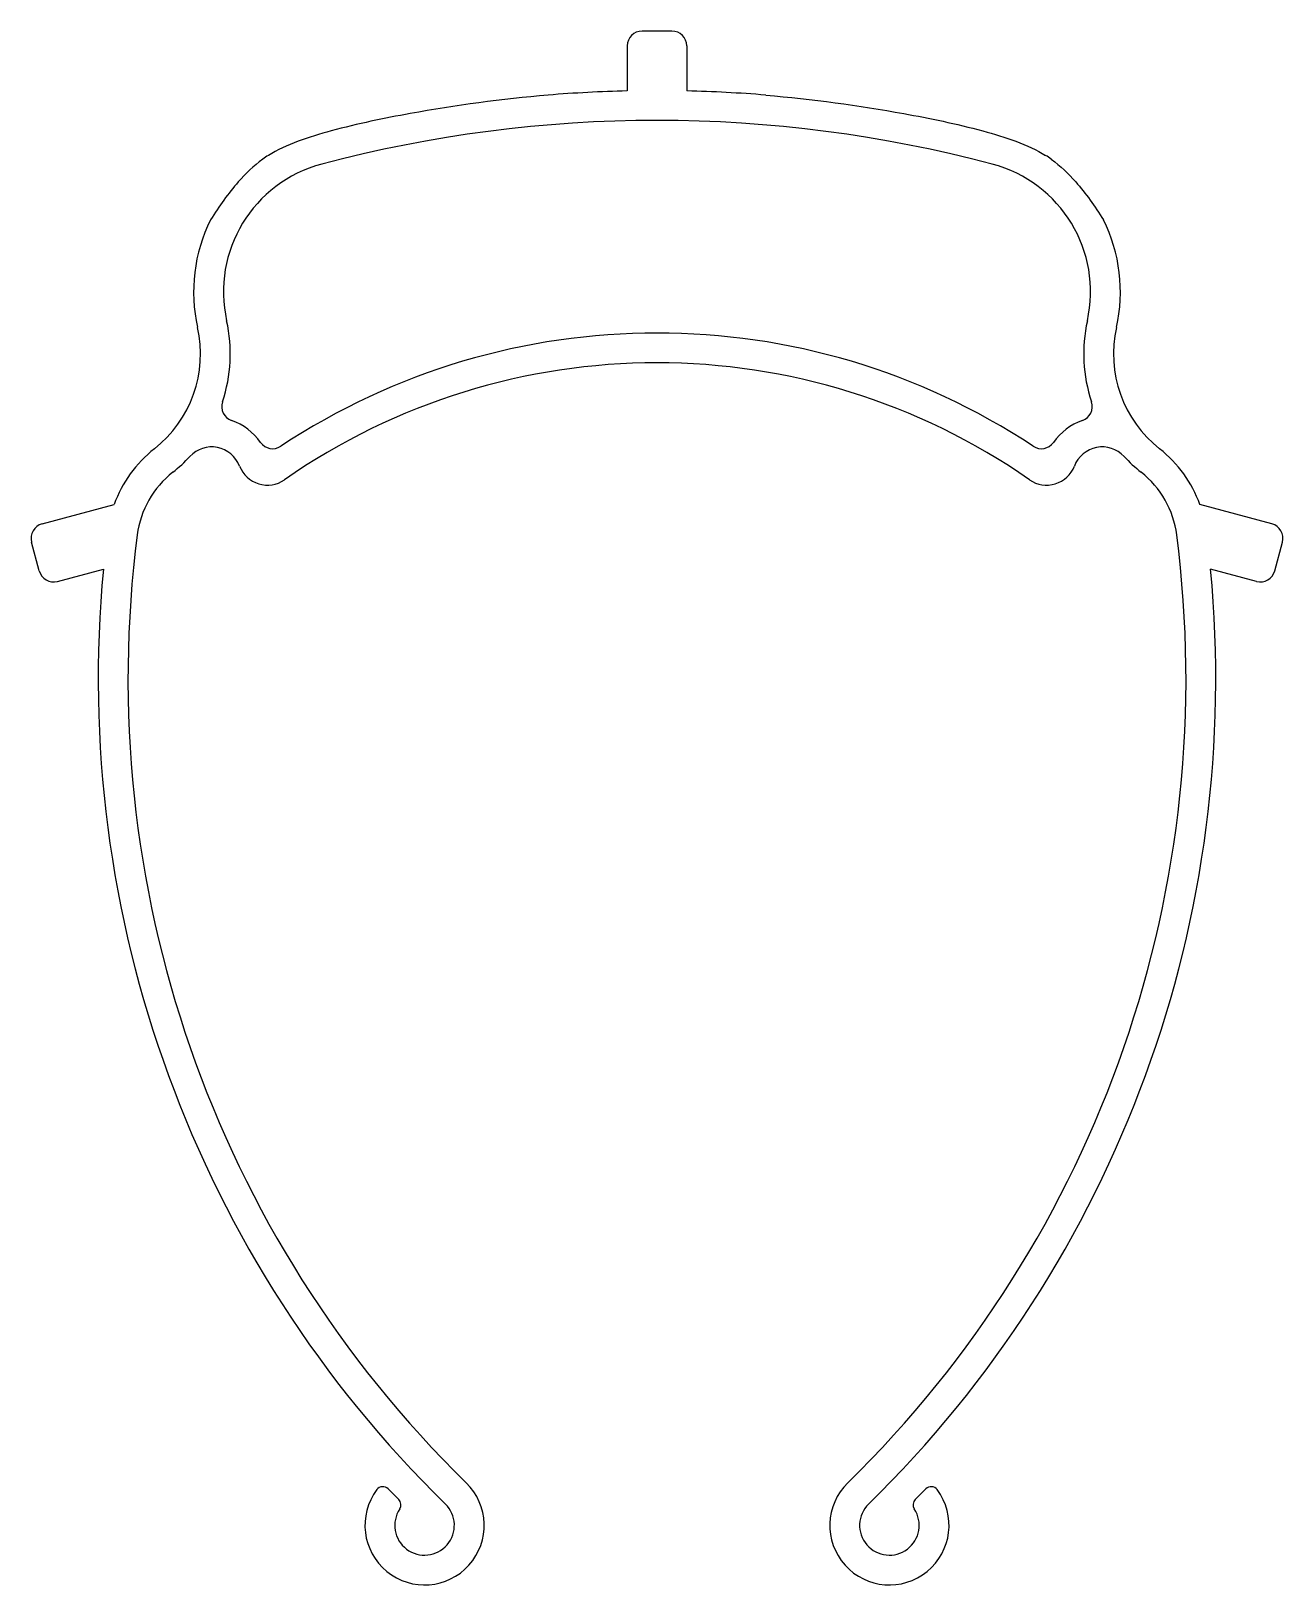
# Model space of a CAD drawing. Header units: inches. Extents: x 0.26 to 6.88, y 0.37 to 8.58.
import ezdxf

# ---------------------------------------------------------------- set-up
doc = ezdxf.new("R2010")
doc.units = ezdxf.units.IN
doc.header["$MEASUREMENT"] = 0

msp = doc.modelspace()

# ---------------------------------------------------------------- linework, layer by layer
at = {"color": 7, "linetype": 'Continuous', "lineweight": 25}
for p, q in [((3.6508, 8.5788), (3.4933, 8.5788)), ((3.4145, 8.5), (3.4145, 8.2621)), ((3.7295, 8.5), (3.7295, 8.2621)), ((0.323, 5.9739), (0.7033, 6.0758)), ((6.821, 5.9739), (6.4407, 6.0758)), ((0.3081, 5.7253), (0.2674, 5.8775)), ((6.8359, 5.7253), (6.8767, 5.8775)), ((0.4046, 5.6697), (0.6469, 5.7346)), ((6.7395, 5.6697), (6.4972, 5.7346)), ((2.2075, 0.8165), (2.151, 0.873)), ((4.9366, 0.8165), (4.9931, 0.873))]:
    msp.add_line(p, q, dxfattribs=at)
for centre, radius, start, end in [((3.4933, 8.5), 0.0787, 90, 180), ((3.6508, 8.5), 0.0787, 360, 90), ((3.572, 1.1946), 7.0692, 91.27648, 94.66079), ((3.572, 1.1946), 7.0692, 85.33921, 88.72352), ((3.572, 1.1946), 6.9117, 75.14784, 104.85216), ((1.9794, 7.2004), 0.8559, 122.58849, 124.98063), ((5.1647, 7.2004), 0.8559, 55.01937, 57.4115), ((1.9794, 7.2004), 0.6984, 104.85216, 192.65971), ((5.1647, 7.2004), 0.6984, 347.34029, 75.14784), ((1.9794, 7.2004), 0.8559, 153.62532, 192.65971), ((5.1647, 7.2004), 0.8559, 347.34029, 26.37468), ((0.5208, 6.8727), 0.6391, 308.20645, 12.65971), ((0.5208, 6.8727), 0.7966, 341.45027, 12.65971), ((3.572, 3.3829), 3.5998, 56.48969, 123.51031), ((6.6233, 6.8727), 0.7966, 167.34029, 198.54973), ((6.6233, 6.8727), 0.6391, 167.34029, 231.79355), ((3.572, 3.3829), 3.4423, 55.12017, 124.87983), ((1.3506, 6.5943), 0.0787, 161.45027, 250.53973), ((5.7934, 6.5943), 0.0787, 289.46027, 18.54973), ((1.2194, 6.2231), 0.315, 35.19804, 70.53973), ((5.9246, 6.2231), 0.315, 109.46027, 144.80196), ((1.3245, 5.8516), 0.6604, 128.20645, 160.15436), ((0.5208, 6.8727), 0.7966, 308.20645, 317.08193), ((1.2194, 6.2231), 0.1575, 21.00973, 137.08193), ((1.5412, 6.45), 0.0787, 215.19804, 303.51031), ((5.6029, 6.45), 0.0787, 236.48969, 324.80196), ((5.9246, 6.2231), 0.1575, 42.91807, 158.99027), ((6.6233, 6.8727), 0.7966, 222.91807, 231.79355), ((5.8196, 5.8516), 0.6604, 19.84563, 51.79355), ((1.3245, 5.8516), 0.5029, 128.20645, 172.64076), ((1.5135, 6.336), 0.1575, 201.00973, 304.87983), ((5.6306, 6.336), 0.1575, 235.12017, 338.99027), ((5.8196, 5.8516), 0.5029, 7.35924, 51.79355), ((0.3434, 5.8978), 0.0787, 105, 195), ((6.7216, 5.1545), 5.9449, 172.64076, 225.62541), ((0.4224, 5.1545), 5.9449, 314.37459, 7.35924), ((6.8006, 5.8978), 0.0787, 345, 75), ((0.3842, 5.7457), 0.0787, 195, 285), ((6.7216, 5.1545), 6.1024, 174.54544, 225.62541), ((0.4224, 5.1545), 6.1024, 314.37459, 5.45456), ((6.7599, 5.7457), 0.0787, 255, 345), ((2.3438, 0.6801), 0.315, 143.21321, 45.62541), ((4.8002, 0.6801), 0.315, 134.37459, 36.78679), ((2.1231, 0.8451), 0.0394, 45, 143.21321), ((5.0209, 0.8451), 0.0394, 36.78679, 135), ((2.3438, 0.6801), 0.1575, 146.53696, 45.62541), ((2.1796, 0.7886), 0.0394, 326.53696, 45), ((4.8002, 0.6801), 0.1575, 134.37459, 33.46304), ((4.9644, 0.7886), 0.0394, 135, 213.46304)]:
    msp.add_arc(centre, radius, start, end, dxfattribs=at)
for points, knots in [([(2.9976, 8.2404), (2.7519, 8.2194), (2.3644, 8.1656), (1.8805, 8.0668), (1.6113, 7.9796), (1.5185, 7.9215), (1.5184, 7.9215)], [0.1338578, 0.1338578, 0.1338578, 0.1338578, 0.3051725, 0.4048851, 0.4868139, 0.4868798, 0.4868798, 0.4868798, 0.4868798]), ([(4.1464, 8.2404), (4.3921, 8.2194), (4.7797, 8.1656), (5.2636, 8.0668), (5.5327, 7.9796), (5.6256, 7.9215), (5.6256, 7.9215)], [0.1338578, 0.1338578, 0.1338578, 0.1338578, 0.3051725, 0.4048851, 0.4868139, 0.4868798, 0.4868798, 0.4868798, 0.4868798]), ([(1.4887, 7.9016), (1.4397, 7.8666), (1.3427, 7.7708), (1.2579, 7.6536), (1.2126, 7.5806)], [0.4959171, 0.4959171, 0.4959171, 0.4959171, 0.542196, 0.6050543, 0.6050543, 0.6050543, 0.6050543]), ([(5.6553, 7.9016), (5.7044, 7.8666), (5.8013, 7.7708), (5.8861, 7.6536), (5.9314, 7.5806)], [0.4959171, 0.4959171, 0.4959171, 0.4959171, 0.542196, 0.6050543, 0.6050543, 0.6050543, 0.6050543])]:
    msp.add_open_spline(points, degree=3, knots=knots, dxfattribs=at)

doc.saveas('drawing.dxf')
